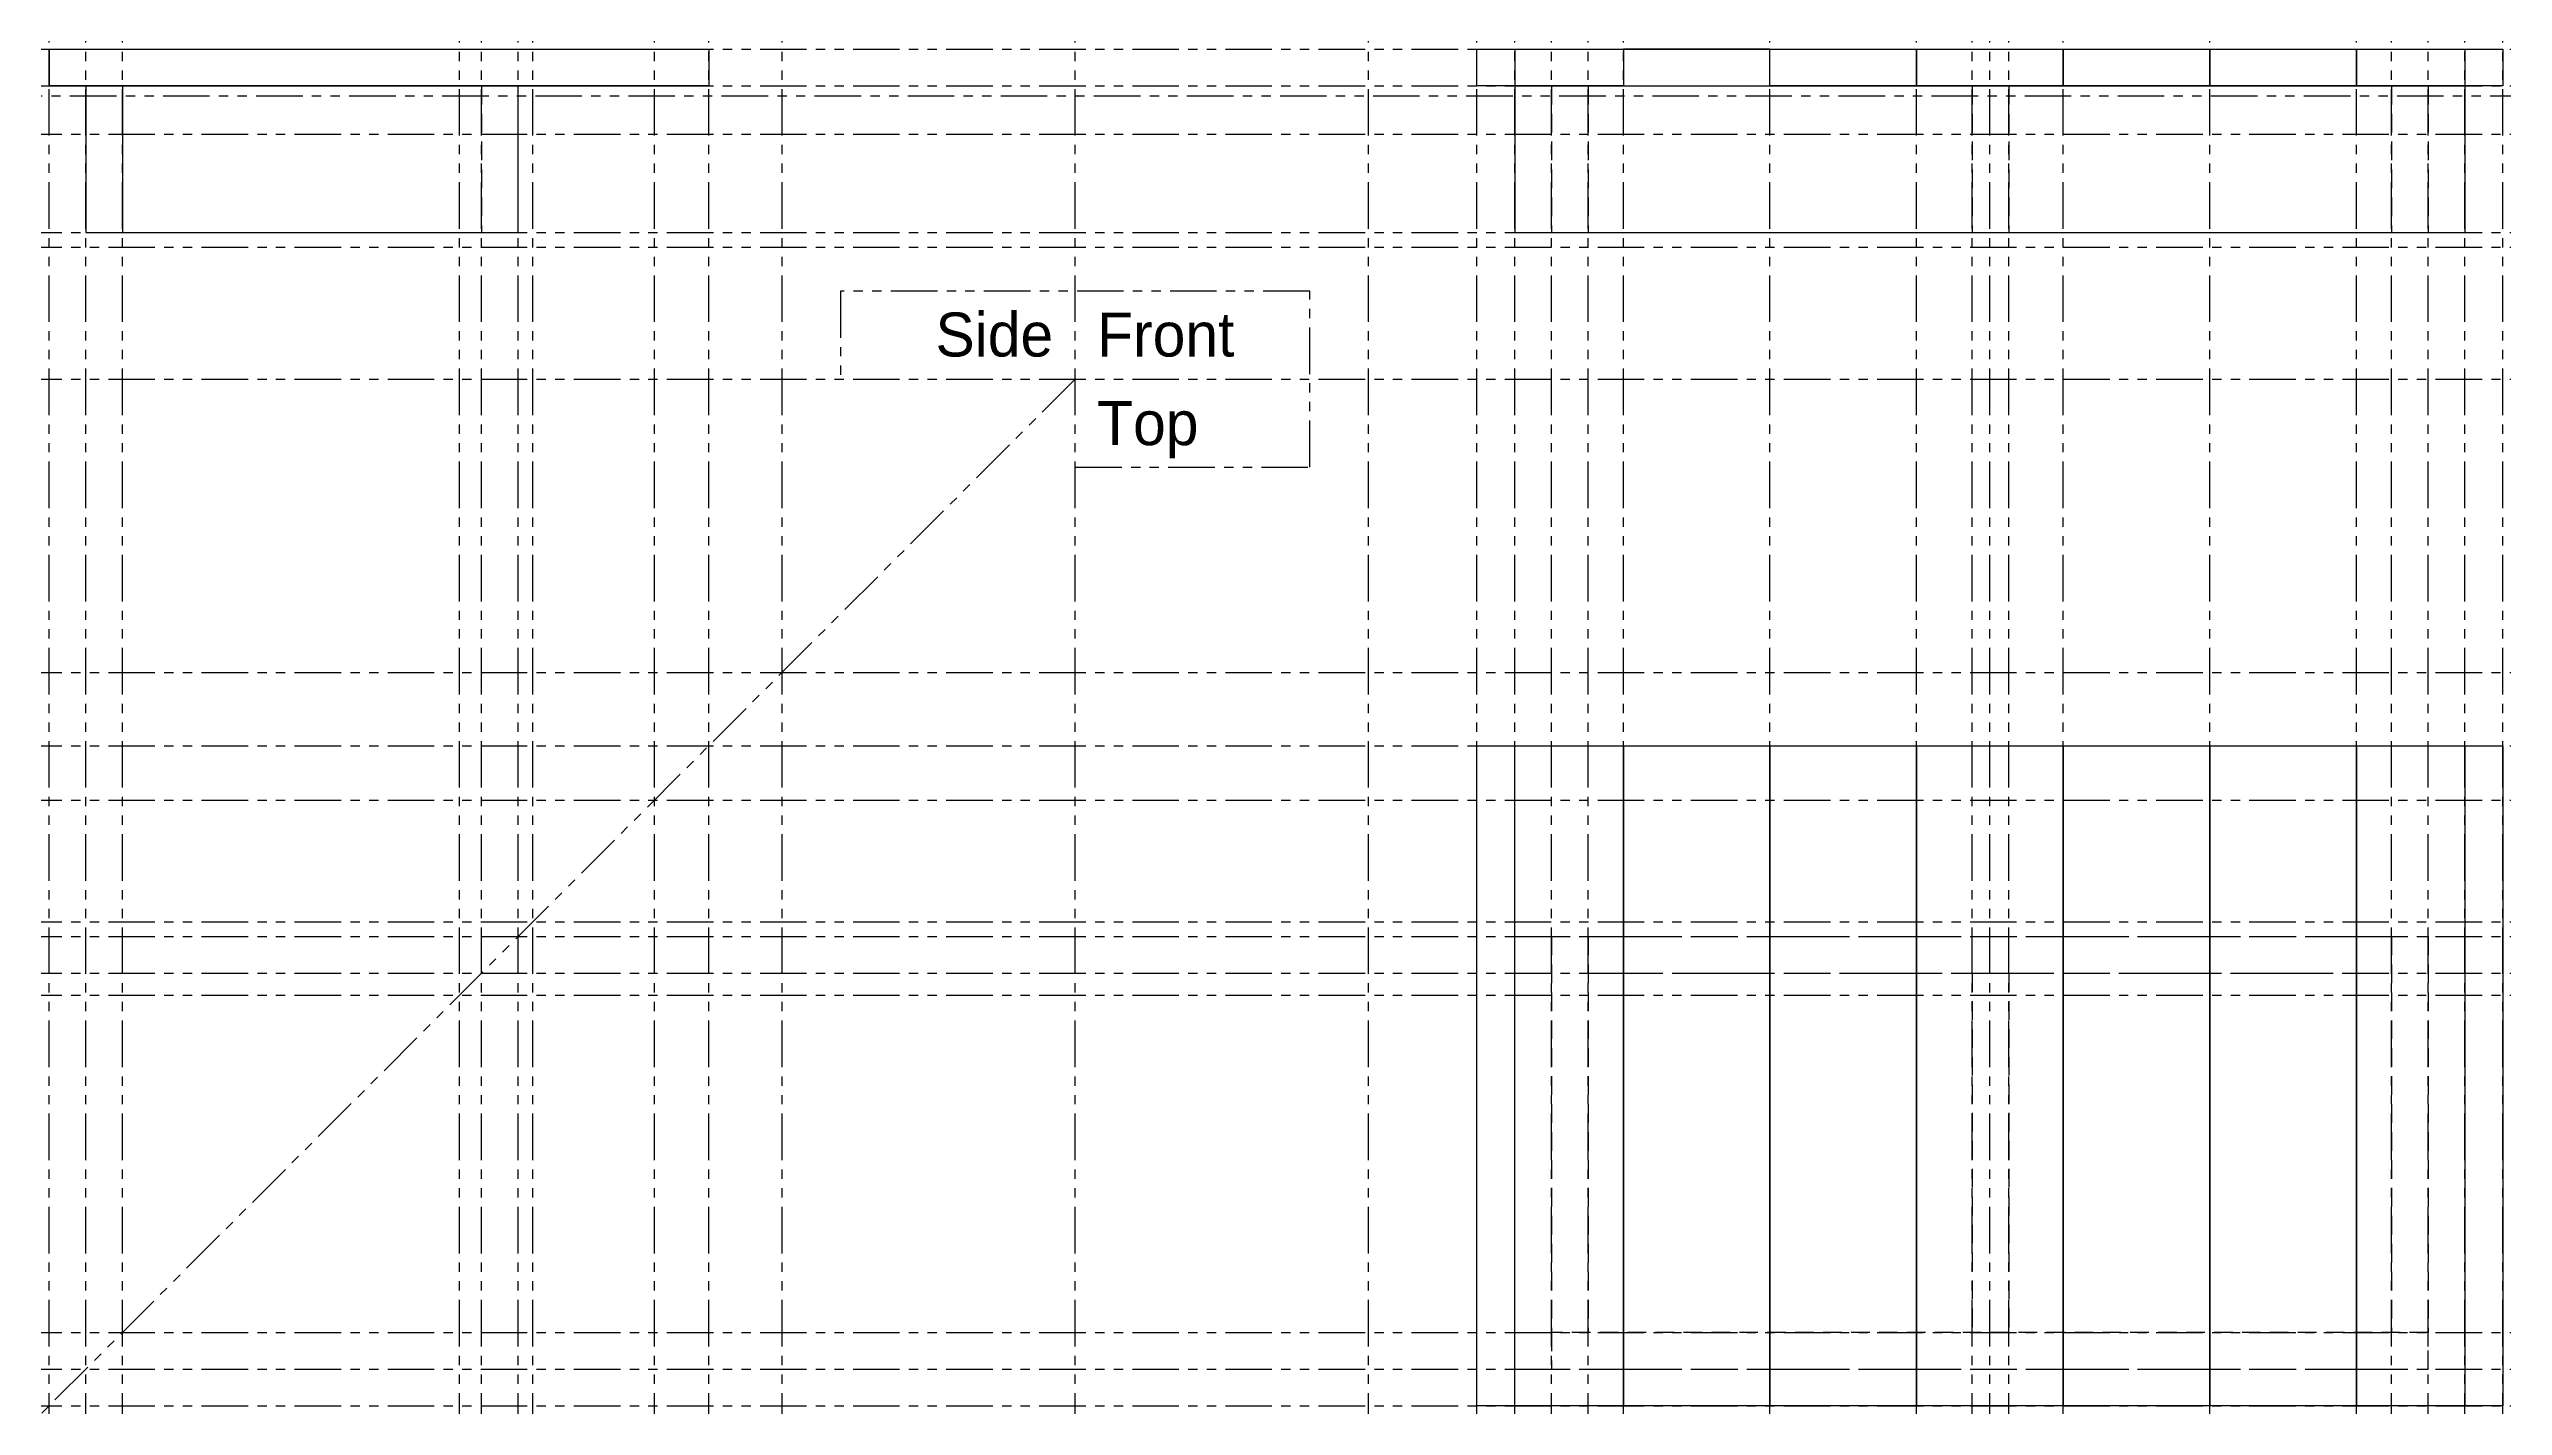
# Model space of a CAD drawing. Header units: millimetres. Extents: x -700 to 974, y -700 to 225.
import ezdxf

# ---------------------------------------------------------------- set-up
doc = ezdxf.new("R2010")
doc.units = ezdxf.units.MM
doc.linetypes.add('DASHED', pattern=[19.05, 12.7, -6.35])
doc.linetypes.add('PHANTOM', pattern=[63.5, 31.75, -6.35, 6.35, -6.35, 6.35, -6.35])
for name, color, linetype, true_color in [('@Axes', 7, 'PHANTOM', 0xffffff), ('@Construction Lines', 14, 'PHANTOM', 0x800000), ('Hidden Lines', 7, 'DASHED', 0xffffff), ('Step', 7, 'Continuous', 0xffffff)]:
    doc.layers.add(name, color=color, linetype=linetype, true_color=true_color)
doc.layers.add('Planks', color=2, linetype='Continuous', lineweight=25, true_color=0xffff00)
doc.styles.add('textstyle0', font='')
doc.styles.add('textstyle1', font='')
doc.styles.add('textstyle2', font='')
doc.styles.get('textstyle0').set_extended_font_data('Liberation Sans')
doc.styles.get('textstyle1').set_extended_font_data('Liberation Sans')
doc.styles.get('textstyle2').set_extended_font_data('Liberation Sans')

msp = doc.modelspace()

# ---------------------------------------------------------------- linework, layer by layer
at = {"layer": '@Axes'}
for p, q in [((160, 60), (-160, 60)), ((-160, 60), (-160, 0)), ((160, -60), (160, 60)), ((0, -60), (160, -60))]:
    msp.add_line(p, q, dxfattribs=at)
for direction in [(0, 1), (1, 0)]:
    msp.add_xline((0, 0), direction, dxfattribs=at)
msp.add_ray((0, 0), (-0.707107, -0.707107), dxfattribs=at)
at = {"layer": '@Construction Lines'}
for p, direction in [((-700, 100), (0, 1)), ((-230, 225), (1, 0)), ((-675, 200), (0, 1)), ((-650, 193), (0, 1)), ((-420, 140), (0, 1)), ((-405, -405), (0, 1)), ((-380, 110), (0, 1)), ((-370, 100), (0, 1)), ((-287, 193), (0, 1)), ((-250, 220), (0, 1)), ((-200, 193), (0, 1)), ((200, 193), (0, 1)), ((274, -250), (0, 1)), ((300, 167), (0, 1)), ((325, 123), (0, 1)), ((350, 200), (0, 1)), ((374, -250), (0, 1)), ((474, -250), (0, 1)), ((574, -250), (0, 1)), ((612, 230), (0, 1)), ((624, 225), (0, 1)), ((637, 230), (0, 1)), ((674, -250), (0, 1)), ((774, -250), (0, 1)), ((874, -250), (0, 1)), ((898, 200), (0, 1)), ((923, 108), (0, 1)), ((948, 100), (0, 1)), ((974, -250), (0, 1)), ((-230, 200), (1, 0)), ((624, 193), (-1, 0)), ((200, 167), (1, 0)), ((200, 100), (1, 0)), ((600, 90), (1, 0)), ((-200, -200), (1, 0)), ((-250, -250), (1, 0)), ((-287, -287), (1, 0)), ((-370, -370), (1, 0)), ((-380, -380), (1, 0)), ((83, -405), (1, 0)), ((-420, -420), (1, 0)), ((-650, -650), (1, 0)), ((-675, -675), (1, 0)), ((-700, -700), (1, 0))]:
    msp.add_xline(p, direction, dxfattribs=at)
at = {"layer": 'Hidden Lines'}
for p, q in [((-405, 200), (-405, 100)), ((325, 200), (325, 100)), ((350, 200), (350, 100)), ((612, 200), (612, 100)), ((637, 200), (637, 100)), ((898, 200), (898, 100)), ((923, 200), (923, 100)), ((325, -380), (923, -380)), ((325, -380), (325, -650)), ((350, -380), (350, -650)), ((898, -380), (898, -650)), ((923, -380), (923, -650)), ((350, -405), (898, -405)), ((612, -405), (612, -650)), ((637, -405), (637, -650)), ((325, -650), (325, -675)), ((923, -650), (325, -650)), ((923, -675), (923, -650)), ((325, -675), (923, -675))]:
    msp.add_line(p, q, dxfattribs=at)
at = {"layer": 'Planks'}
for p, q in [((-700, 225), (-250, 225)), ((-700, 200), (-700, 225)), ((-250, 225), (-250, 200)), ((274, 225), (374, 225)), ((274, 200), (274, 225)), ((374, 225), (374, 200)), ((474, 225), (374, 225)), ((374, 225), (374, 200)), ((474, 200), (474, 225)), ((474, 225), (574, 225)), ((474, 200), (474, 225)), ((574, 225), (574, 200)), ((574, 225), (674, 225)), ((574, 200), (574, 225)), ((674, 225), (674, 200)), ((674, 225), (774, 225)), ((674, 200), (674, 225)), ((774, 225), (774, 200)), ((774, 225), (874, 225)), ((774, 200), (774, 225)), ((874, 225), (874, 200)), ((874, 225), (974, 225)), ((874, 200), (874, 225)), ((974, 225), (974, 200)), ((-250, 200), (-700, 200)), ((374, 200), (274, 200)), ((374, 200), (474, 200)), ((574, 200), (474, 200)), ((674, 200), (574, 200)), ((774, 200), (674, 200)), ((874, 200), (774, 200)), ((974, 200), (874, 200)), ((274, -250), (374, -250)), ((274, -700), (274, -250)), ((374, -250), (474, -250)), ((374, -250), (374, -700)), ((374, -700), (374, -250)), ((474, -250), (574, -250)), ((474, -250), (474, -700)), ((474, -700), (474, -250)), ((574, -250), (674, -250)), ((574, -250), (574, -700)), ((574, -700), (574, -250)), ((674, -250), (774, -250)), ((674, -250), (674, -700)), ((674, -700), (674, -250)), ((774, -250), (874, -250)), ((774, -250), (774, -700)), ((774, -700), (774, -250)), ((874, -250), (974, -250)), ((874, -250), (874, -700)), ((874, -700), (874, -250)), ((974, -250), (974, -700)), ((374, -700), (274, -700)), ((474, -700), (374, -700)), ((574, -700), (474, -700)), ((674, -700), (574, -700)), ((774, -700), (674, -700)), ((874, -700), (774, -700)), ((974, -700), (874, -700))]:
    msp.add_line(p, q, dxfattribs=at)
at = {"layer": 'Step'}
for p, q in [((-700, 225), (-700, 200)), ((-700, 225), (-250, 225)), ((-250, 225), (-250, 200)), ((300, 225), (300, 100)), ((300, 225), (948, 225)), ((948, 225), (948, 100)), ((-700, 200), (-250, 200)), ((-675, 200), (-675, 100)), ((-650, 200), (-650, 100)), ((-380, 100), (-380, 200)), ((300, 200), (948, 200)), ((-675, 100), (-380, 100)), ((300, 100), (948, 100)), ((300, -250), (948, -250)), ((300, -700), (300, -250)), ((948, -250), (948, -700)), ((948, -700), (300, -700))]:
    msp.add_line(p, q, dxfattribs=at)

# ---------------------------------------------------------------- texts
at = {"layer": '@Axes', "char_height": 5}
for s, insert, attachment_point, style in [('\\fOCR A Std|b0|i0|c0|p0;\\H30;Side', (-15, 15), 9, 'textstyle2'), ('\\fOCR A Std|b0|i0|c0|p0;\\H30;Front', (15, 15), 7, 'textstyle1'), ('\\fOCR A Std|b0|i0|c0|p0;\\H30;Top', (15, -15), 1, 'textstyle0')]:
    msp.add_mtext(s, dxfattribs=dict(at, insert=insert, attachment_point=attachment_point, style=style))

doc.saveas('drawing.dxf')
